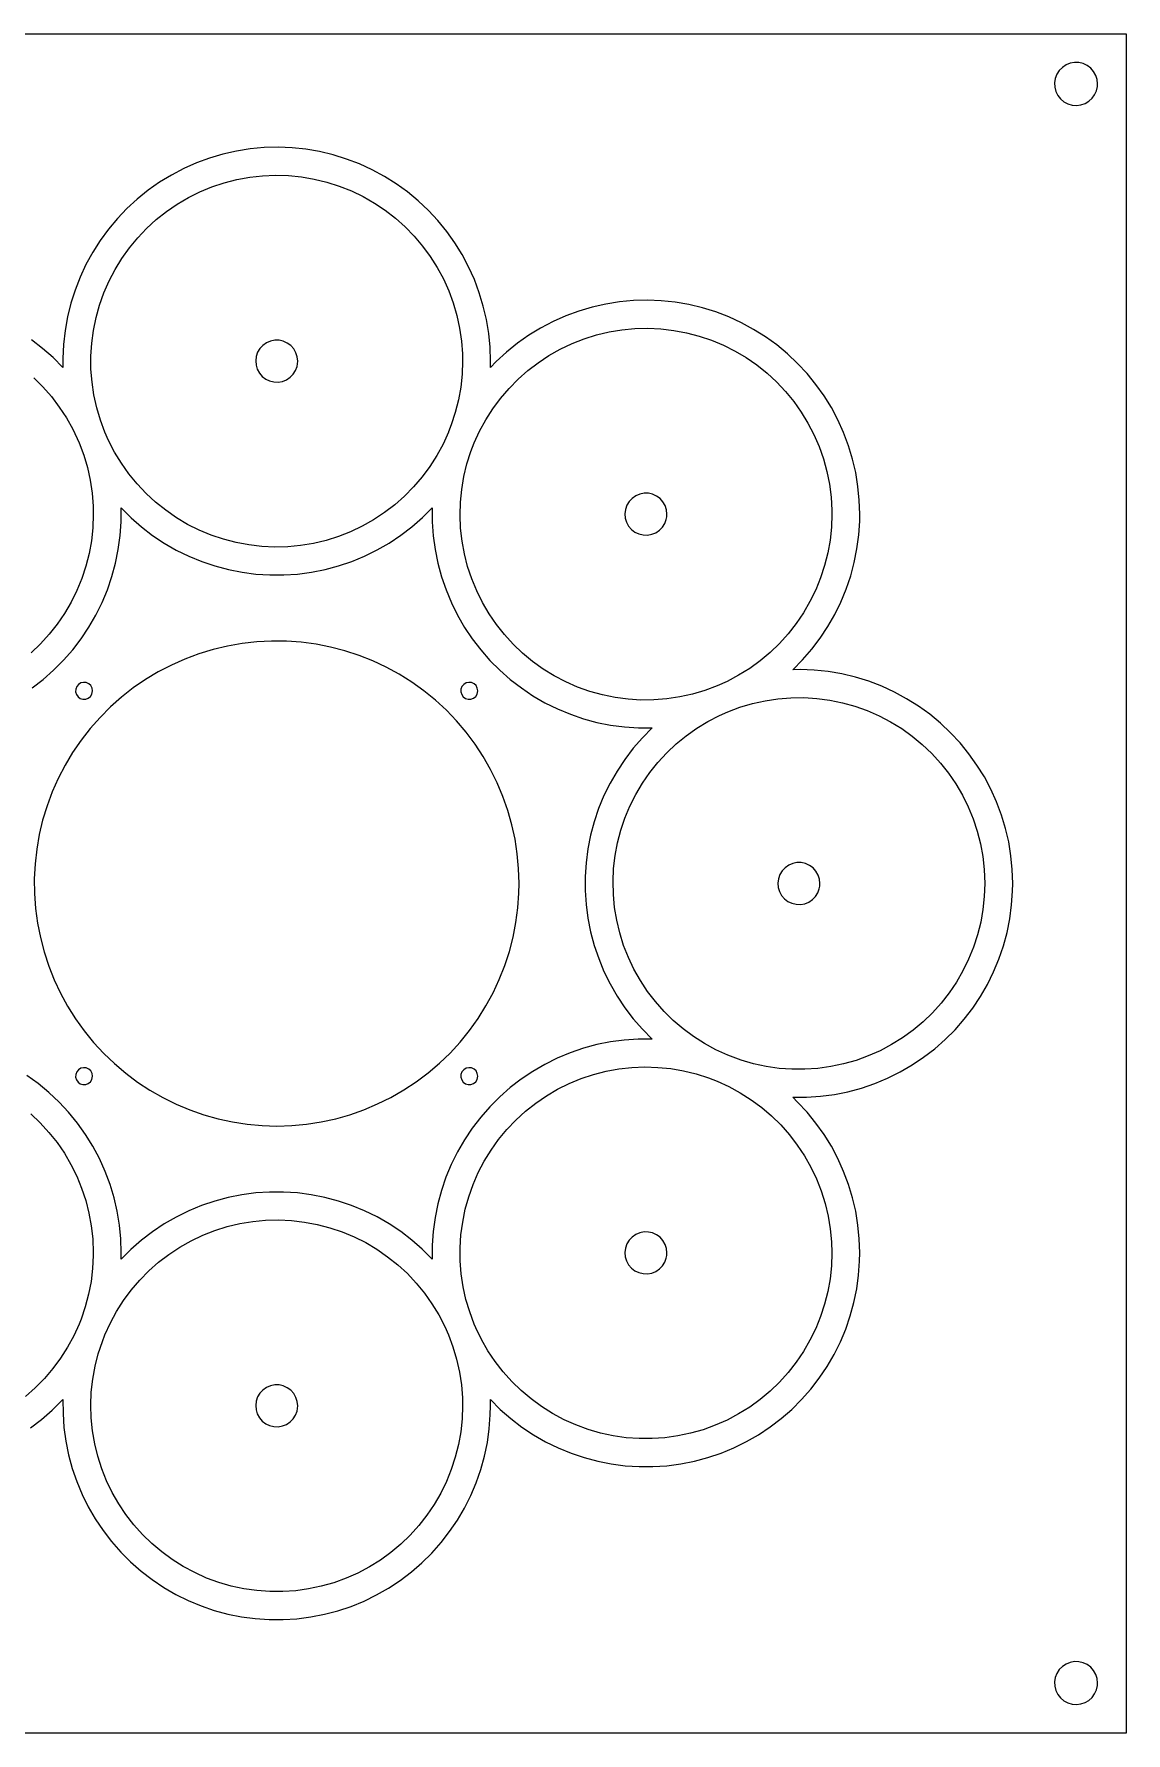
# Model space of a CAD drawing. Header units: millimetres. Extents: x 0 to 340, y 0 to 340.
# Drawn here: x 121.4 to 340, y 0 to 340 of the extents above; entities that cross this region are included whole.
import ezdxf

# ---------------------------------------------------------------- set-up
doc = ezdxf.new("R2010")
doc.units = ezdxf.units.MM

msp = doc.modelspace()

# ---------------------------------------------------------------- linework, layer by layer
at = {"layer": 'EXPERIMENTAL_CUT'}
for p, q in [((0, 340), (340, 340)), ((340, 340), (340, 0)), ((327.26, 333.31), (326.64, 332.68)), ((327.99, 333.8), (327.26, 333.31)), ((328.81, 334.13), (327.99, 333.8)), ((329.68, 334.29), (328.81, 334.13)), ((330.56, 334.26), (329.68, 334.29)), ((331.42, 334.06), (330.56, 334.26)), ((332.22, 333.68), (331.42, 334.06)), ((332.93, 333.15), (332.22, 333.68)), ((325.85, 331.12), (325.71, 330.25)), ((325.71, 330.25), (325.75, 329.36)), ((326.16, 331.94), (325.85, 331.12)), ((326.64, 332.68), (326.16, 331.94)), ((333.51, 332.49), (332.93, 333.15)), ((333.94, 331.72), (333.51, 332.49)), ((334.21, 330.88), (333.94, 331.72)), ((334.3, 330), (334.21, 330.88)), ((334.27, 329.51), (334.3, 330)), ((325.75, 329.36), (325.97, 328.51)), ((325.97, 328.51), (326.36, 327.72)), ((326.36, 327.72), (326.9, 327.02)), ((326.9, 327.02), (327.57, 326.45)), ((327.57, 326.45), (328.35, 326.03)), ((331.79, 326.09), (332.55, 326.54)), ((332.55, 326.54), (333.2, 327.13)), ((333.2, 327.13), (333.72, 327.84)), ((333.72, 327.84), (334.08, 328.65)), ((334.08, 328.65), (334.27, 329.51)), ((328.35, 326.03), (329.19, 325.78)), ((329.19, 325.78), (330.07, 325.7)), ((330.07, 325.7), (330.95, 325.81)), ((330.95, 325.81), (331.79, 326.09)), ((161.96, 316.56), (159.24, 315.95)), ((164.71, 317), (161.96, 316.56)), ((167.49, 317.25), (164.71, 317)), ((170.28, 317.32), (167.49, 317.25)), ((173.07, 317.22), (170.28, 317.32)), ((175.84, 316.92), (173.07, 317.22)), ((178.59, 316.45), (175.84, 316.92)), ((181.3, 315.81), (178.59, 316.45)), ((151.39, 313.07), (148.92, 311.78)), ((153.94, 314.2), (151.39, 313.07)), ((156.56, 315.16), (153.94, 314.2)), ((159.24, 315.95), (156.56, 315.16)), ((183.97, 314.98), (181.3, 315.81)), ((186.57, 313.99), (183.97, 314.98)), ((189.11, 312.82), (186.57, 313.99)), ((191.56, 311.5), (189.11, 312.82)), ((146.54, 310.32), (144.26, 308.72)), ((148.92, 311.78), (146.54, 310.32)), ((157.05, 309.4), (159.52, 310.22)), ((159.52, 310.22), (162.04, 310.86)), ((162.04, 310.86), (164.6, 311.33)), ((164.6, 311.33), (167.18, 311.62)), ((167.18, 311.62), (169.78, 311.72)), ((169.78, 311.72), (172.38, 311.65)), ((172.38, 311.65), (174.96, 311.39)), ((174.96, 311.39), (177.53, 310.96)), ((177.53, 310.96), (180.05, 310.34)), ((180.05, 310.34), (182.53, 309.55)), ((182.53, 309.55), (184.95, 308.59)), ((193.92, 310.01), (191.56, 311.5)), ((196.18, 308.38), (193.92, 310.01)), ((142.09, 306.97), (140.03, 305.08)), ((144.26, 308.72), (142.09, 306.97)), ((150.07, 305.94), (152.32, 307.25)), ((152.32, 307.25), (154.65, 308.41)), ((154.65, 308.41), (157.05, 309.4)), ((184.95, 308.59), (187.29, 307.46)), ((187.29, 307.46), (189.55, 306.17)), ((189.55, 306.17), (191.71, 304.73)), ((198.33, 306.6), (196.18, 308.38)), ((200.36, 304.69), (198.33, 306.6)), ((138.11, 303.07), (136.32, 300.93)), ((140.03, 305.08), (138.11, 303.07)), ((143.97, 301.1), (145.89, 302.85)), ((145.89, 302.85), (147.93, 304.47)), ((147.93, 304.47), (150.07, 305.94)), ((191.71, 304.73), (193.77, 303.14)), ((193.77, 303.14), (195.71, 301.41)), ((202.26, 302.65), (200.36, 304.69)), ((204.03, 300.49), (202.26, 302.65)), ((136.32, 300.93), (134.67, 298.68)), ((140.52, 297.21), (142.18, 299.22)), ((142.18, 299.22), (143.97, 301.1)), ((195.71, 301.41), (197.53, 299.55)), ((197.53, 299.55), (199.21, 297.57)), ((205.65, 298.22), (204.03, 300.49)), ((133.17, 296.33), (131.83, 293.88)), ((134.67, 298.68), (133.17, 296.33)), ((139.01, 295.1), (140.52, 297.21)), ((199.21, 297.57), (200.74, 295.47)), ((207.11, 295.84), (205.65, 298.22)), ((208.42, 293.38), (207.11, 295.84)), ((131.83, 293.88), (130.65, 291.36)), ((136.44, 290.58), (137.65, 292.88)), ((137.65, 292.88), (139.01, 295.1)), ((200.74, 295.47), (202.13, 293.27)), ((202.13, 293.27), (203.36, 290.98)), ((209.57, 290.84), (208.42, 293.38)), ((130.65, 291.36), (129.64, 288.76)), ((135.4, 288.2), (136.44, 290.58)), ((203.36, 290.98), (204.43, 288.61)), ((210.55, 288.23), (209.57, 290.84)), ((128.79, 286.1), (128.13, 283.39)), ((129.64, 288.76), (128.79, 286.1)), ((133.84, 283.24), (134.53, 285.75)), ((134.53, 285.75), (135.4, 288.2)), ((204.43, 288.61), (205.33, 286.17)), ((205.33, 286.17), (206.06, 283.67)), ((211.35, 285.56), (210.55, 288.23)), ((235.87, 285.95), (233.15, 285.34)), ((238.62, 286.38), (235.87, 285.95)), ((241.4, 286.64), (238.62, 286.38)), ((244.19, 286.71), (241.4, 286.64)), ((246.98, 286.6), (244.19, 286.71)), ((249.75, 286.31), (246.98, 286.6)), ((252.5, 285.84), (249.75, 286.31)), ((255.21, 285.19), (252.5, 285.84)), ((128.13, 283.39), (127.64, 280.64)), ((133.32, 280.69), (133.84, 283.24)), ((206.06, 283.67), (206.61, 281.13)), ((211.98, 282.84), (211.35, 285.56)), ((212.44, 280.09), (211.98, 282.84)), ((225.31, 282.46), (222.83, 281.16)), ((227.86, 283.58), (225.31, 282.46)), ((230.47, 284.55), (227.86, 283.58)), ((233.15, 285.34), (230.47, 284.55)), ((257.88, 284.37), (255.21, 285.19)), ((260.48, 283.37), (257.88, 284.37)), ((263.02, 282.21), (260.48, 283.37)), ((265.47, 280.88), (263.02, 282.21)), ((127.64, 280.64), (127.33, 277.87)), ((132.97, 278.12), (133.32, 280.69)), ((206.61, 281.13), (206.98, 278.56)), ((212.71, 277.31), (212.44, 280.09)), ((220.45, 279.71), (218.17, 278.11)), ((222.83, 281.16), (220.45, 279.71)), ((229.11, 278.04), (231.53, 278.99)), ((231.53, 278.99), (234.01, 279.77)), ((234.01, 279.77), (236.54, 280.37)), ((236.54, 280.37), (239.11, 280.8)), ((239.11, 280.8), (241.7, 281.04)), ((241.7, 281.04), (244.3, 281.11)), ((244.3, 281.11), (246.89, 280.99)), ((246.89, 280.99), (249.48, 280.69)), ((249.48, 280.69), (252.03, 280.21)), ((252.03, 280.21), (254.55, 279.56)), ((254.55, 279.56), (257.01, 278.73)), ((267.83, 279.4), (265.47, 280.88)), ((270.09, 277.77), (267.83, 279.4)), ((123.14, 277.08), (120.92, 278.77)), ((125.24, 275.25), (123.14, 277.08)), ((127.33, 277.87), (127.2, 275.08)), ((132.81, 275.52), (132.97, 278.12)), ((132.83, 272.92), (132.81, 275.52)), ((165.91, 275.48), (165.8, 274.61)), ((166.19, 276.3), (165.91, 275.48)), ((166.64, 277.05), (166.19, 276.3)), ((167.24, 277.69), (166.64, 277.05)), ((167.95, 278.19), (167.24, 277.69)), ((168.75, 278.54), (167.95, 278.19)), ((169.61, 278.71), (168.75, 278.54)), ((170.48, 278.7), (169.61, 278.71)), ((171.33, 278.51), (170.48, 278.7)), ((172.12, 278.15), (171.33, 278.51)), ((172.83, 277.63), (172.12, 278.15)), ((173.41, 276.98), (172.83, 277.63)), ((173.84, 276.22), (173.41, 276.98)), ((174.11, 275.39), (173.84, 276.22)), ((206.98, 278.56), (207.17, 275.97)), ((207.17, 275.97), (207.2, 274.59)), ((212.8, 274.53), (212.71, 277.31)), ((216, 276.36), (213.94, 274.47)), ((218.17, 278.11), (216, 276.36)), ((222.33, 274.21), (224.5, 275.65)), ((224.5, 275.65), (226.77, 276.92)), ((226.77, 276.92), (229.11, 278.04)), ((257.01, 278.73), (259.41, 277.73)), ((259.41, 277.73), (261.74, 276.56)), ((261.74, 276.56), (263.97, 275.24)), ((272.24, 275.99), (270.09, 277.77)), ((274.27, 274.08), (272.24, 275.99)), ((127.22, 273.28), (125.24, 275.25)), ((127.2, 275.08), (127.22, 273.28)), ((133.04, 270.33), (132.83, 272.92)), ((165.8, 274.61), (165.87, 273.74)), ((165.87, 273.74), (166.12, 272.91)), ((166.12, 272.91), (166.54, 272.14)), ((166.54, 272.14), (167.11, 271.48)), ((173.3, 271.93), (173.77, 272.67)), ((173.77, 272.67), (174.07, 273.49)), ((174.07, 273.49), (174.17, 274)), ((174.2, 274.53), (174.11, 275.39)), ((174.17, 274), (174.2, 274.53)), ((207.2, 274.53), (207.11, 271.93)), ((207.2, 274.59), (207.2, 274.53)), ((212.78, 273.28), (212.8, 274.53)), ((213.94, 274.47), (212.78, 273.28)), ((218.32, 270.91), (220.27, 272.63)), ((220.27, 272.63), (222.33, 274.21)), ((263.97, 275.24), (266.11, 273.76)), ((266.11, 273.76), (268.14, 272.13)), ((268.14, 272.13), (270.06, 270.37)), ((276.17, 272.03), (274.27, 274.08)), ((277.94, 269.87), (276.17, 272.03)), ((121.36, 271.21), (123.2, 269.38)), ((123.2, 269.38), (124.91, 267.43)), ((133.42, 267.76), (133.04, 270.33)), ((167.11, 271.48), (167.8, 270.95)), ((167.8, 270.95), (168.59, 270.57)), ((168.59, 270.57), (169.43, 270.36)), ((169.43, 270.36), (170.31, 270.34)), ((170.31, 270.34), (171.17, 270.49)), ((171.17, 270.49), (171.97, 270.82)), ((171.97, 270.82), (172.7, 271.31)), ((172.7, 271.31), (173.3, 271.93)), ((206.84, 269.34), (206.38, 266.78)), ((207.11, 271.93), (206.84, 269.34)), ((214.81, 267.08), (216.5, 269.06)), ((216.5, 269.06), (218.32, 270.91)), ((270.06, 270.37), (271.84, 268.48)), ((279.56, 267.6), (277.94, 269.87)), ((124.91, 267.43), (126.49, 265.35)), ((126.49, 265.35), (127.91, 263.18)), ((133.98, 265.22), (133.42, 267.76)), ((134.72, 262.72), (133.98, 265.22)), ((206.38, 266.78), (205.75, 264.26)), ((213.26, 264.99), (214.81, 267.08)), ((271.84, 268.48), (273.49, 266.47)), ((273.49, 266.47), (274.99, 264.35)), ((281.02, 265.23), (279.56, 267.6)), ((282.33, 262.77), (281.02, 265.23)), ((127.91, 263.18), (129.18, 260.91)), ((135.63, 260.29), (134.72, 262.72)), ((205.75, 264.26), (204.95, 261.78)), ((210.62, 260.51), (211.86, 262.8)), ((211.86, 262.8), (213.26, 264.99)), ((274.99, 264.35), (276.34, 262.13)), ((276.34, 262.13), (277.54, 259.82)), ((283.48, 260.22), (282.33, 262.77)), ((129.18, 260.91), (130.46, 258.15)), ((136.37, 258.62), (135.63, 260.29)), ((137.57, 256.31), (136.37, 258.62)), ((204.37, 260.29), (203.29, 257.92)), ((204.4, 260.36), (204.37, 260.29)), ((204.95, 261.78), (204.4, 260.36)), ((209.54, 258.15), (210.62, 260.51)), ((277.54, 259.82), (278.57, 257.43)), ((284.46, 257.61), (283.48, 260.22)), ((130.46, 258.15), (131.37, 255.71)), ((131.37, 255.71), (132.11, 253.22)), ((138.92, 254.09), (137.57, 256.31)), ((202.05, 255.64), (200.65, 253.45)), ((203.29, 257.92), (202.05, 255.64)), ((208.09, 253.96), (208.88, 256.44)), ((208.88, 256.44), (209.54, 258.15)), ((278.57, 257.43), (279.43, 254.97)), ((285.26, 254.94), (284.46, 257.61)), ((132.11, 253.22), (132.67, 250.68)), ((140.42, 251.97), (138.92, 254.09)), ((142.07, 249.95), (140.42, 251.97)), ((200.65, 253.45), (199.1, 251.36)), ((207.48, 251.44), (208.09, 253.96)), ((279.43, 254.97), (280.11, 252.47)), ((280.11, 252.47), (280.62, 249.92)), ((285.89, 252.23), (285.26, 254.94)), ((286.35, 249.47), (285.89, 252.23)), ((132.67, 250.68), (133.05, 248.11)), ((143.85, 248.06), (142.07, 249.95)), ((197.41, 249.38), (195.59, 247.53)), ((199.1, 251.36), (197.41, 249.38)), ((206.79, 246.29), (207.04, 248.87)), ((207.04, 248.87), (207.48, 251.44)), ((280.62, 249.92), (280.95, 247.34)), ((286.62, 246.7), (286.35, 249.47)), ((133.05, 248.11), (133.26, 245.51)), ((133.26, 245.51), (133.29, 243.99)), ((138.89, 243.91), (138.87, 245.15)), ((138.87, 245.15), (140.85, 243.19)), ((145.77, 246.3), (143.85, 248.06)), ((147.8, 244.68), (145.77, 246.3)), ((193.64, 245.8), (191.58, 244.22)), ((195.59, 247.53), (193.64, 245.8)), ((199.17, 243.21), (201.13, 245.15)), ((201.13, 245.15), (201.14, 242.36)), ((206.71, 243.69), (206.79, 246.29)), ((239.82, 244.86), (239.71, 244)), ((240.1, 245.69), (239.82, 244.86)), ((240.55, 246.43), (240.1, 245.69)), ((241.15, 247.07), (240.55, 246.43)), ((241.86, 247.58), (241.15, 247.07)), ((242.66, 247.92), (241.86, 247.58)), ((243.52, 248.09), (242.66, 247.92)), ((244.39, 248.08), (243.52, 248.09)), ((245.24, 247.89), (244.39, 248.08)), ((246.04, 247.53), (245.24, 247.89)), ((246.74, 247.02), (246.04, 247.53)), ((247.32, 246.37), (246.74, 247.02)), ((247.75, 245.61), (247.32, 246.37)), ((248.02, 244.78), (247.75, 245.61)), ((280.95, 247.34), (281.1, 244.74)), ((286.71, 243.91), (286.62, 246.7)), ((133.29, 243.91), (133.19, 241.18)), ((133.29, 243.99), (133.29, 243.91)), ((138.67, 239.61), (138.86, 242.39)), ((138.86, 242.39), (138.89, 243.91)), ((140.85, 243.19), (142.95, 241.35)), ((149.94, 243.2), (147.8, 244.68)), ((152.17, 241.87), (149.94, 243.2)), ((154.5, 240.71), (152.17, 241.87)), ((187.14, 241.51), (184.8, 240.39)), ((189.41, 242.79), (187.14, 241.51)), ((191.58, 244.22), (189.41, 242.79)), ((197.07, 241.37), (199.17, 243.21)), ((201.14, 242.36), (201.33, 239.58)), ((206.82, 241.09), (206.71, 243.69)), ((239.71, 244), (239.78, 243.13)), ((239.78, 243.13), (240.03, 242.29)), ((240.03, 242.29), (240.45, 241.53)), ((240.45, 241.53), (241.02, 240.86)), ((247.21, 241.32), (247.68, 242.06)), ((247.68, 242.06), (247.98, 242.87)), ((247.98, 242.87), (248.08, 243.39)), ((248.11, 243.91), (248.02, 244.78)), ((248.08, 243.39), (248.11, 243.91)), ((281.11, 243.91), (281.02, 241.31)), ((281.1, 244.74), (281.11, 243.91)), ((286.51, 239.75), (286.69, 242.53)), ((286.69, 242.53), (286.71, 243.91)), ((132.91, 238.6), (132.45, 236.04)), ((133.19, 241.18), (132.91, 238.6)), ((138.3, 236.84), (138.67, 239.61)), ((142.95, 241.35), (145.17, 239.66)), ((145.17, 239.66), (147.5, 238.12)), ((147.5, 238.12), (149.91, 236.73)), ((156.9, 239.71), (154.5, 240.71)), ((159.36, 238.88), (156.9, 239.71)), ((161.88, 238.22), (159.36, 238.88)), ((164.43, 237.74), (161.88, 238.22)), ((177.37, 238.06), (174.8, 237.64)), ((179.9, 238.67), (177.37, 238.06)), ((182.38, 239.44), (179.9, 238.67)), ((184.8, 240.39), (182.38, 239.44)), ((190.11, 236.74), (192.53, 238.13)), ((192.53, 238.13), (194.85, 239.68)), ((194.85, 239.68), (197.07, 241.37)), ((201.33, 239.58), (201.7, 236.81)), ((207.11, 238.51), (206.82, 241.09)), ((207.57, 235.95), (207.11, 238.51)), ((241.02, 240.86), (241.71, 240.33)), ((241.71, 240.33), (242.5, 239.96)), ((242.5, 239.96), (243.35, 239.75)), ((243.35, 239.75), (244.22, 239.72)), ((244.22, 239.72), (245.08, 239.88)), ((245.08, 239.88), (245.88, 240.2)), ((245.88, 240.2), (246.61, 240.69)), ((246.61, 240.69), (247.21, 241.32)), ((280.75, 238.73), (280.3, 236.17)), ((281.02, 241.31), (280.75, 238.73)), ((286.15, 236.98), (286.51, 239.75)), ((132.45, 236.04), (131.81, 233.52)), ((137.75, 234.11), (138.3, 236.84)), ((149.91, 236.73), (152.42, 235.5)), ((152.42, 235.5), (155, 234.44)), ((167.02, 237.44), (164.43, 237.74)), ((169.61, 237.33), (167.02, 237.44)), ((172.21, 237.39), (169.61, 237.33)), ((174.8, 237.64), (172.21, 237.39)), ((185.03, 234.45), (187.61, 235.51)), ((187.61, 235.51), (190.11, 236.74)), ((201.7, 236.81), (202.25, 234.08)), ((208.22, 233.43), (207.57, 235.95)), ((280.3, 236.17), (279.67, 233.64)), ((285.6, 234.25), (286.15, 236.98)), ((131.81, 233.52), (130.99, 231.05)), ((136.12, 228.78), (137.03, 231.42)), ((137.03, 231.42), (137.75, 234.11)), ((155, 234.44), (157.64, 233.55)), ((157.64, 233.55), (160.34, 232.83)), ((160.34, 232.83), (163.07, 232.29)), ((163.07, 232.29), (165.84, 231.93)), ((165.84, 231.93), (168.62, 231.75)), ((168.62, 231.75), (171.41, 231.75)), ((171.41, 231.75), (174.19, 231.93)), ((174.19, 231.93), (176.96, 232.29)), ((176.96, 232.29), (179.69, 232.84)), ((179.69, 232.84), (182.39, 233.56)), ((182.39, 233.56), (185.03, 234.45)), ((202.25, 234.08), (202.98, 231.39)), ((202.98, 231.39), (203.89, 228.75)), ((209.04, 230.96), (208.22, 233.43)), ((279.67, 233.64), (278.86, 231.17)), ((283.99, 228.91), (284.89, 231.55)), ((284.89, 231.55), (285.6, 234.25)), ((130.01, 228.64), (128.86, 226.31)), ((130.99, 231.05), (130.01, 228.64)), ((135.05, 226.2), (136.12, 228.78)), ((203.89, 228.75), (204.96, 226.17)), ((210.03, 228.56), (209.04, 230.96)), ((211.18, 226.23), (210.03, 228.56)), ((277.89, 228.76), (276.74, 226.42)), ((278.86, 231.17), (277.89, 228.76)), ((282.93, 226.33), (283.99, 228.91)), ((128.86, 226.31), (127.55, 224.06)), ((133.82, 223.7), (135.05, 226.2)), ((204.96, 226.17), (206.2, 223.68)), ((212.5, 223.98), (211.18, 226.23)), ((276.74, 226.42), (275.44, 224.17)), ((281.7, 223.82), (282.93, 226.33)), ((126.09, 221.91), (124.48, 219.87)), ((127.55, 224.06), (126.09, 221.91)), ((130.87, 218.97), (132.42, 221.29)), ((132.42, 221.29), (133.82, 223.7)), ((206.2, 223.68), (207.59, 221.26)), ((207.59, 221.26), (209.15, 218.94)), ((213.97, 221.84), (212.5, 223.98)), ((215.58, 219.8), (213.97, 221.84)), ((273.99, 222.02), (272.38, 219.97)), ((275.44, 224.17), (273.99, 222.02)), ((278.77, 219.08), (280.32, 221.41)), ((280.32, 221.41), (281.7, 223.82)), ((122.73, 217.95), (120.85, 216.15)), ((124.48, 219.87), (122.73, 217.95)), ((129.17, 216.76), (130.87, 218.97)), ((163.08, 218.03), (160.15, 217.52)), ((166.03, 218.36), (163.08, 218.03)), ((168.99, 218.51), (166.03, 218.36)), ((171.96, 218.49), (168.99, 218.51)), ((174.93, 218.27), (171.96, 218.49)), ((177.87, 217.88), (174.93, 218.27)), ((180.79, 217.31), (177.87, 217.88)), ((209.15, 218.94), (210.85, 216.73)), ((217.33, 217.88), (215.58, 219.8)), ((219.22, 216.09), (217.33, 217.88)), ((270.64, 218.04), (268.77, 216.24)), ((272.38, 219.97), (270.64, 218.04)), ((277.08, 216.86), (278.77, 219.08)), ((125.36, 212.69), (127.33, 214.66)), ((127.33, 214.66), (129.17, 216.76)), ((151.64, 214.92), (148.93, 213.71)), ((154.42, 215.96), (151.64, 214.92)), ((157.26, 216.82), (154.42, 215.96)), ((160.15, 217.52), (157.26, 216.82)), ((183.66, 216.56), (180.79, 217.31)), ((186.48, 215.64), (183.66, 216.56)), ((189.24, 214.55), (186.48, 215.64)), ((191.93, 213.29), (189.24, 214.55)), ((210.85, 216.73), (212.69, 214.64)), ((212.69, 214.64), (214.66, 212.67)), ((221.22, 214.43), (219.22, 216.09)), ((223.34, 212.92), (221.22, 214.43)), ((266.78, 214.57), (264.67, 213.04)), ((268.77, 216.24), (266.78, 214.57)), ((273.28, 212.78), (275.25, 214.76)), ((275.25, 214.76), (277.08, 216.86)), ((121.06, 209.15), (123.27, 210.85)), ((123.27, 210.85), (125.36, 212.69)), ((143.75, 210.81), (141.3, 209.13)), ((146.29, 212.34), (143.75, 210.81)), ((148.93, 213.71), (146.29, 212.34)), ((194.54, 211.86), (191.93, 213.29)), ((197.05, 210.28), (194.54, 211.86)), ((214.66, 212.67), (216.76, 210.83)), ((216.76, 210.83), (218.97, 209.13)), ((225.55, 211.56), (223.34, 212.92)), ((227.86, 210.35), (225.55, 211.56)), ((262.46, 211.67), (260.17, 210.45)), ((264.67, 213.04), (262.46, 211.67)), ((274.8, 212.8), (273.28, 212.78)), ((277.59, 212.69), (274.8, 212.8)), ((280.37, 212.4), (277.59, 212.69)), ((283.11, 211.93), (280.37, 212.4)), ((285.83, 211.28), (283.11, 211.93)), ((288.49, 210.46), (285.83, 211.28)), ((129.78, 208.89), (129.76, 208.34)), ((129.76, 208.34), (129.92, 207.81)), ((129.97, 209.41), (129.78, 208.89)), ((129.92, 207.81), (130.24, 207.36)), ((130.33, 209.83), (129.97, 209.41)), ((130.8, 210.13), (130.33, 209.83)), ((131.34, 210.25), (130.8, 210.13)), ((131.89, 210.2), (131.34, 210.25)), ((132.39, 209.97), (131.89, 210.2)), ((132.29, 207.08), (132.72, 207.43)), ((132.79, 209.59), (132.39, 209.97)), ((132.72, 207.43), (133.01, 207.9)), ((133.05, 209.1), (132.79, 209.59)), ((133.01, 207.9), (133.14, 208.56)), ((133.14, 208.56), (133.05, 209.1)), ((141.3, 209.13), (138.96, 207.3)), ((199.47, 208.55), (197.05, 210.28)), ((201.77, 206.68), (199.47, 208.55)), ((206.89, 208.89), (206.87, 208.34)), ((206.87, 208.34), (207.03, 207.81)), ((207.08, 209.41), (206.89, 208.89)), ((207.03, 207.81), (207.35, 207.36)), ((207.44, 209.83), (207.08, 209.41)), ((207.91, 210.13), (207.44, 209.83)), ((208.45, 210.25), (207.91, 210.13)), ((209, 210.2), (208.45, 210.25)), ((209.5, 209.97), (209, 210.2)), ((209.4, 207.08), (209.83, 207.43)), ((209.9, 209.59), (209.5, 209.97)), ((209.83, 207.43), (210.12, 207.9)), ((210.16, 209.1), (209.9, 209.59)), ((210.12, 207.9), (210.26, 208.56)), ((210.26, 208.56), (210.16, 209.1)), ((218.97, 209.13), (221.29, 207.58)), ((221.29, 207.58), (223.7, 206.18)), ((230.24, 209.31), (227.86, 210.35)), ((232.69, 208.44), (230.24, 209.31)), ((235.19, 207.75), (232.69, 208.44)), ((237.74, 207.23), (235.19, 207.75)), ((253.22, 207.89), (250.68, 207.33)), ((255.71, 208.63), (253.22, 207.89)), ((258.15, 209.54), (255.71, 208.63)), ((260.17, 210.45), (258.15, 209.54)), ((291.1, 209.46), (288.49, 210.46)), ((293.63, 208.3), (291.1, 209.46)), ((296.09, 206.97), (293.63, 208.3)), ((130.24, 207.36), (130.69, 207.03)), ((130.69, 207.03), (131.22, 206.87)), ((131.22, 206.87), (131.77, 206.89)), ((131.77, 206.89), (132.29, 207.08)), ((136.74, 205.33), (134.64, 203.23)), ((138.96, 207.3), (136.74, 205.33)), ((203.96, 204.67), (201.77, 206.68)), ((206.01, 202.52), (203.96, 204.67)), ((207.35, 207.36), (207.8, 207.03)), ((207.8, 207.03), (208.33, 206.87)), ((208.33, 206.87), (208.88, 206.89)), ((208.88, 206.89), (209.4, 207.08)), ((223.7, 206.18), (226.2, 204.95)), ((226.2, 204.95), (228.78, 203.88)), ((240.32, 206.88), (237.74, 207.23)), ((242.91, 206.72), (240.32, 206.88)), ((245.51, 206.74), (242.91, 206.72)), ((248.11, 206.95), (245.51, 206.74)), ((250.68, 207.33), (248.11, 206.95)), ((258.62, 203.63), (260.29, 204.37)), ((260.29, 204.37), (262.72, 205.28)), ((262.72, 205.28), (265.22, 206.02)), ((265.22, 206.02), (267.76, 206.58)), ((267.76, 206.58), (270.33, 206.96)), ((270.33, 206.96), (272.92, 207.17)), ((272.92, 207.17), (275.52, 207.19)), ((275.52, 207.19), (278.12, 207.03)), ((278.12, 207.03), (280.69, 206.68)), ((280.69, 206.68), (283.24, 206.16)), ((283.24, 206.16), (285.75, 205.47)), ((285.75, 205.47), (288.2, 204.6)), ((288.2, 204.6), (290.58, 203.56)), ((298.45, 205.49), (296.09, 206.97)), ((300.71, 203.86), (298.45, 205.49)), ((132.67, 201), (130.84, 198.66)), ((134.64, 203.23), (132.67, 201)), ((207.93, 200.26), (206.01, 202.52)), ((228.78, 203.88), (231.42, 202.97)), ((231.42, 202.97), (234.11, 202.25)), ((234.11, 202.25), (236.84, 201.7)), ((236.84, 201.7), (239.61, 201.33)), ((239.61, 201.33), (242.39, 201.14)), ((242.39, 201.14), (245.15, 201.13)), ((245.15, 201.13), (243.19, 199.15)), ((251.97, 199.58), (254.09, 201.08)), ((254.09, 201.08), (256.31, 202.43)), ((256.31, 202.43), (258.62, 203.63)), ((290.58, 203.56), (292.88, 202.35)), ((292.88, 202.35), (295.1, 200.99)), ((295.1, 200.99), (297.21, 199.48)), ((302.86, 202.08), (300.71, 203.86)), ((304.89, 200.17), (302.86, 202.08)), ((130.84, 198.66), (129.16, 196.21)), ((209.71, 197.88), (207.93, 200.26)), ((211.35, 195.4), (209.71, 197.88)), ((243.19, 199.15), (241.35, 197.05)), ((248.06, 196.15), (249.95, 197.93)), ((249.95, 197.93), (251.97, 199.58)), ((297.21, 199.48), (299.22, 197.82)), ((299.22, 197.82), (301.1, 196.03)), ((306.79, 198.12), (304.89, 200.17)), ((308.55, 195.96), (306.79, 198.12)), ((129.16, 196.21), (127.64, 193.67)), ((212.82, 192.82), (211.35, 195.4)), ((239.66, 194.83), (238.12, 192.5)), ((241.35, 197.05), (239.66, 194.83)), ((244.68, 192.2), (246.3, 194.23)), ((246.3, 194.23), (248.06, 196.15)), ((301.1, 196.03), (302.85, 194.11)), ((302.85, 194.11), (304.47, 192.07)), ((310.17, 193.69), (308.55, 195.96)), ((126.27, 191.03), (125.06, 188.32)), ((127.64, 193.67), (126.27, 191.03)), ((214.14, 190.16), (212.82, 192.82)), ((238.12, 192.5), (236.73, 190.09)), ((243.2, 190.06), (244.68, 192.2)), ((304.47, 192.07), (305.94, 189.93)), ((311.64, 191.32), (310.17, 193.69)), ((312.95, 188.86), (311.64, 191.32)), ((125.06, 188.32), (124.03, 185.53)), ((215.29, 187.42), (214.14, 190.16)), ((216.27, 184.62), (215.29, 187.42)), ((235.5, 187.58), (234.44, 185)), ((236.73, 190.09), (235.5, 187.58)), ((240.71, 185.5), (241.87, 187.83)), ((241.87, 187.83), (243.2, 190.06)), ((305.94, 189.93), (307.25, 187.68)), ((307.25, 187.68), (308.41, 185.35)), ((314.09, 186.31), (312.95, 188.86)), ((124.03, 185.53), (123.16, 182.69)), ((217.08, 181.76), (216.27, 184.62)), ((234.44, 185), (233.55, 182.36)), ((239.71, 183.1), (240.71, 185.5)), ((308.41, 185.35), (309.4, 182.95)), ((315.07, 183.7), (314.09, 186.31)), ((315.88, 181.03), (315.07, 183.7)), ((123.16, 182.69), (122.48, 179.8)), ((217.71, 178.86), (217.08, 181.76)), ((233.55, 182.36), (232.83, 179.66)), ((238.22, 178.12), (238.88, 180.64)), ((238.88, 180.64), (239.71, 183.1)), ((309.4, 182.95), (310.22, 180.48)), ((310.22, 180.48), (310.86, 177.96)), ((316.51, 178.32), (315.88, 181.03)), ((121.96, 176.88), (121.63, 173.93)), ((122.48, 179.8), (121.96, 176.88)), ((218.16, 175.93), (217.71, 178.86)), ((232.29, 176.93), (231.93, 174.16)), ((232.83, 179.66), (232.29, 176.93)), ((237.74, 175.57), (238.22, 178.12)), ((310.86, 177.96), (311.33, 175.4)), ((316.96, 175.56), (316.51, 178.32)), ((121.63, 173.93), (121.48, 170.96)), ((218.43, 172.97), (218.16, 175.93)), ((231.93, 174.16), (231.75, 171.38)), ((237.44, 172.98), (237.74, 175.57)), ((272.48, 173.67), (271.76, 173.16)), ((273.28, 174.01), (272.48, 173.67)), ((274.13, 174.18), (273.28, 174.01)), ((275, 174.17), (274.13, 174.18)), ((275.86, 173.98), (275, 174.17)), ((276.65, 173.62), (275.86, 173.98)), ((277.35, 173.11), (276.65, 173.62)), ((311.33, 175.4), (311.62, 172.82)), ((317.23, 172.79), (316.96, 175.56)), ((121.48, 170.96), (121.52, 167.99)), ((218.53, 170), (218.43, 172.97)), ((218.49, 168.08), (218.53, 170)), ((231.75, 171.38), (231.75, 168.59)), ((237.33, 170.39), (237.44, 172.98)), ((237.39, 167.79), (237.33, 170.39)), ((270.43, 170.95), (270.33, 170.09)), ((270.33, 170.09), (270.4, 169.22)), ((270.72, 171.78), (270.43, 170.95)), ((271.17, 172.52), (270.72, 171.78)), ((271.76, 173.16), (271.17, 172.52)), ((277.93, 172.45), (277.35, 173.11)), ((278.37, 171.7), (277.93, 172.45)), ((278.63, 170.87), (278.37, 171.7)), ((278.73, 170), (278.63, 170.87)), ((278.69, 169.48), (278.73, 170)), ((311.62, 172.82), (311.73, 170)), ((311.73, 170), (311.63, 167.4)), ((317.33, 170), (317.23, 172.79)), ((317.3, 168.48), (317.33, 170)), ((121.52, 167.99), (121.73, 165.03)), ((218.28, 165.12), (218.49, 168.08)), ((231.75, 168.59), (231.93, 165.81)), ((237.64, 165.2), (237.39, 167.79)), ((270.4, 169.22), (270.65, 168.38)), ((270.65, 168.38), (271.07, 167.62)), ((271.07, 167.62), (271.63, 166.95)), ((271.63, 166.95), (272.33, 166.42)), ((276.5, 166.29), (277.22, 166.78)), ((277.22, 166.78), (277.83, 167.41)), ((277.83, 167.41), (278.29, 168.15)), ((278.29, 168.15), (278.6, 168.96)), ((278.6, 168.96), (278.69, 169.48)), ((311.63, 167.4), (311.36, 164.82)), ((317.11, 165.7), (317.3, 168.48)), ((121.73, 165.03), (122.12, 162.08)), ((217.89, 162.17), (218.28, 165.12)), ((231.93, 165.81), (232.29, 163.04)), ((238.06, 162.63), (237.64, 165.2)), ((272.33, 166.42), (273.11, 166.04)), ((273.11, 166.04), (273.96, 165.84)), ((273.96, 165.84), (274.83, 165.81)), ((274.83, 165.81), (275.69, 165.96)), ((275.69, 165.96), (276.5, 166.29)), ((311.36, 164.82), (310.91, 162.25)), ((316.74, 162.93), (317.11, 165.7)), ((122.12, 162.08), (122.7, 159.17)), ((217.32, 159.26), (217.89, 162.17)), ((232.29, 163.04), (232.84, 160.31)), ((232.84, 160.31), (233.56, 157.61)), ((238.67, 160.1), (238.06, 162.63)), ((239.44, 157.62), (238.67, 160.1)), ((310.91, 162.25), (310.28, 159.73)), ((315.46, 157.51), (316.19, 160.2)), ((316.19, 160.2), (316.74, 162.93)), ((122.7, 159.17), (123.45, 156.3)), ((216.58, 156.38), (217.32, 159.26)), ((233.56, 157.61), (234.45, 154.97)), ((240.39, 155.2), (239.44, 157.62)), ((309.48, 157.26), (308.5, 154.85)), ((310.28, 159.73), (309.48, 157.26)), ((314.56, 154.87), (315.46, 157.51)), ((123.45, 156.3), (124.38, 153.48)), ((124.38, 153.48), (125.47, 150.72)), ((214.56, 150.8), (215.66, 153.56)), ((215.66, 153.56), (216.58, 156.38)), ((234.45, 154.97), (235.51, 152.39)), ((241.51, 152.86), (240.39, 155.2)), ((308.5, 154.85), (307.36, 152.51)), ((313.49, 152.29), (314.56, 154.87)), ((125.47, 150.72), (126.73, 148.03)), ((213.31, 148.11), (214.56, 150.8)), ((235.51, 152.39), (236.74, 149.89)), ((236.74, 149.89), (238.13, 147.47)), ((242.79, 150.59), (241.51, 152.86)), ((244.22, 148.42), (242.79, 150.59)), ((306.06, 150.26), (304.6, 148.11)), ((307.36, 152.51), (306.06, 150.26)), ((310.86, 147.38), (312.25, 149.79)), ((312.25, 149.79), (313.49, 152.29)), ((126.73, 148.03), (128.16, 145.42)), ((211.89, 145.5), (213.31, 148.11)), ((238.13, 147.47), (239.68, 145.15)), ((245.8, 146.36), (244.22, 148.42)), ((247.53, 144.41), (245.8, 146.36)), ((304.6, 148.11), (303, 146.06)), ((309.31, 145.06), (310.86, 147.38)), ((128.16, 145.42), (129.74, 142.91)), ((129.74, 142.91), (131.47, 140.5)), ((208.58, 140.57), (210.31, 142.98)), ((210.31, 142.98), (211.89, 145.5)), ((239.68, 145.15), (241.37, 142.93)), ((241.37, 142.93), (243.21, 140.83)), ((249.38, 142.59), (247.53, 144.41)), ((301.26, 144.13), (299.38, 142.33)), ((303, 146.06), (301.26, 144.13)), ((305.77, 140.75), (307.61, 142.85)), ((307.61, 142.85), (309.31, 145.06)), ((131.47, 140.5), (133.35, 138.2)), ((206.71, 138.26), (208.58, 140.57)), ((243.21, 140.83), (245.15, 138.87)), ((251.36, 140.9), (249.38, 142.59)), ((253.45, 139.35), (251.36, 140.9)), ((297.39, 140.66), (295.28, 139.13)), ((299.38, 142.33), (297.39, 140.66)), ((303.8, 138.78), (305.77, 140.75)), ((133.35, 138.2), (135.37, 136.01)), ((135.37, 136.01), (137.51, 133.96)), ((202.56, 134.02), (204.7, 136.08)), ((204.7, 136.08), (206.71, 138.26)), ((228.75, 136.11), (226.17, 135.04)), ((231.39, 137.02), (228.75, 136.11)), ((234.08, 137.75), (231.39, 137.02)), ((236.81, 138.3), (234.08, 137.75)), ((239.58, 138.67), (236.81, 138.3)), ((242.36, 138.86), (239.58, 138.67)), ((245.15, 138.87), (242.36, 138.86)), ((255.64, 137.95), (253.45, 139.35)), ((257.92, 136.71), (255.64, 137.95)), ((260.29, 135.63), (257.92, 136.71)), ((290.78, 136.54), (288.4, 135.49)), ((293.08, 137.76), (290.78, 136.54)), ((295.28, 139.13), (293.08, 137.76)), ((299.49, 135.24), (301.7, 136.94)), ((301.7, 136.94), (303.8, 138.78)), ((130.33, 132.72), (129.97, 132.3)), ((130.8, 133.02), (130.33, 132.72)), ((131.34, 133.14), (130.8, 133.02)), ((131.89, 133.09), (131.34, 133.14)), ((132.39, 132.86), (131.89, 133.09)), ((132.79, 132.48), (132.39, 132.86)), ((137.51, 133.96), (139.78, 132.04)), ((200.29, 132.09), (202.56, 134.02)), ((207.44, 132.72), (207.08, 132.3)), ((207.91, 133.02), (207.44, 132.72)), ((208.45, 133.14), (207.91, 133.02)), ((209, 133.09), (208.45, 133.14)), ((209.5, 132.86), (209, 133.09)), ((209.9, 132.48), (209.5, 132.86)), ((223.68, 133.8), (221.26, 132.41)), ((226.17, 135.04), (223.68, 133.8)), ((235.95, 132.43), (238.51, 132.89)), ((238.51, 132.89), (241.09, 133.18)), ((241.09, 133.18), (243.69, 133.29)), ((243.69, 133.29), (246.29, 133.21)), ((246.29, 133.21), (248.87, 132.96)), ((248.87, 132.96), (251.44, 132.52)), ((262.94, 134.65), (260.29, 135.63)), ((265.43, 133.93), (262.94, 134.65)), ((267.98, 133.38), (265.43, 133.93)), ((270.55, 133.01), (267.98, 133.38)), ((273.14, 132.83), (270.55, 133.01)), ((275.74, 132.82), (273.14, 132.83)), ((278.34, 133), (275.74, 132.82)), ((280.91, 133.35), (278.34, 133)), ((283.46, 133.89), (280.91, 133.35)), ((285.96, 134.6), (283.46, 133.89)), ((288.4, 135.49), (285.96, 134.6)), ((294.76, 132.29), (297.17, 133.68)), ((297.17, 133.68), (299.49, 135.24)), ((122.27, 129.95), (120.01, 131.58)), ((124.42, 128.17), (122.27, 129.95)), ((129.78, 131.78), (129.76, 131.23)), ((129.76, 131.23), (129.92, 130.7)), ((129.97, 132.3), (129.78, 131.78)), ((129.92, 130.7), (130.24, 130.25)), ((130.24, 130.25), (130.69, 129.92)), ((130.69, 129.92), (131.22, 129.76)), ((131.22, 129.76), (131.77, 129.78)), ((131.77, 129.78), (132.29, 129.97)), ((132.29, 129.97), (132.72, 130.32)), ((132.72, 130.32), (133.01, 130.79)), ((133.05, 131.99), (132.79, 132.48)), ((133.01, 130.79), (133.14, 131.44)), ((133.14, 131.44), (133.05, 131.99)), ((139.78, 132.04), (142.15, 130.26)), ((142.15, 130.26), (144.64, 128.63)), ((195.44, 128.68), (197.92, 130.31)), ((197.92, 130.31), (200.29, 132.09)), ((206.89, 131.78), (206.87, 131.23)), ((206.87, 131.23), (207.03, 130.7)), ((207.08, 132.3), (206.89, 131.78)), ((207.03, 130.7), (207.35, 130.25)), ((207.35, 130.25), (207.8, 129.92)), ((207.8, 129.92), (208.33, 129.76)), ((208.33, 129.76), (208.88, 129.78)), ((208.88, 129.78), (209.4, 129.97)), ((209.4, 129.97), (209.83, 130.32)), ((209.83, 130.32), (210.12, 130.79)), ((210.16, 131.99), (209.9, 132.48)), ((210.12, 130.79), (210.26, 131.44)), ((210.26, 131.44), (210.16, 131.99)), ((218.94, 130.85), (216.73, 129.15)), ((221.26, 132.41), (218.94, 130.85)), ((226.23, 128.82), (228.56, 129.97)), ((228.56, 129.97), (230.96, 130.96)), ((230.96, 130.96), (233.43, 131.78)), ((233.43, 131.78), (235.95, 132.43)), ((251.44, 132.52), (253.96, 131.91)), ((253.96, 131.91), (256.44, 131.12)), ((256.44, 131.12), (258.15, 130.46)), ((258.15, 130.46), (260.51, 129.38)), ((260.51, 129.38), (262.8, 128.14)), ((287.05, 129.07), (289.69, 129.98)), ((289.69, 129.98), (292.26, 131.05)), ((292.26, 131.05), (294.76, 132.29)), ((126.45, 126.25), (124.42, 128.17)), ((128.35, 124.21), (126.45, 126.25)), ((144.64, 128.63), (147.22, 127.16)), ((147.22, 127.16), (149.88, 125.84)), ((149.88, 125.84), (152.62, 124.69)), ((187.47, 124.73), (190.2, 125.88)), ((190.2, 125.88), (192.86, 127.2)), ((192.86, 127.2), (195.44, 128.68)), ((214.64, 127.31), (212.67, 125.34)), ((216.73, 129.15), (214.64, 127.31)), ((219.8, 124.42), (221.84, 126.03)), ((221.84, 126.03), (223.98, 127.5)), ((223.98, 127.5), (226.23, 128.82)), ((262.8, 128.14), (264.99, 126.74)), ((264.99, 126.74), (267.08, 125.19)), ((273.28, 127.22), (276.07, 127.23)), ((274.27, 126.25), (273.28, 127.22)), ((276.17, 124.21), (274.27, 126.25)), ((276.07, 127.23), (278.86, 127.42)), ((278.86, 127.42), (281.62, 127.79)), ((281.62, 127.79), (284.35, 128.34)), ((284.35, 128.34), (287.05, 129.07)), ((120.78, 123.91), (122.67, 122.12)), ((130.12, 122.05), (128.35, 124.21)), ((152.62, 124.69), (155.42, 123.72)), ((155.42, 123.72), (158.28, 122.91)), ((158.28, 122.91), (161.18, 122.28)), ((178.91, 122.3), (181.81, 122.93)), ((181.81, 122.93), (184.66, 123.74)), ((184.66, 123.74), (187.47, 124.73)), ((210.83, 123.24), (209.13, 121.03)), ((212.67, 125.34), (210.83, 123.24)), ((216.09, 120.78), (217.88, 122.67)), ((217.88, 122.67), (219.8, 124.42)), ((267.08, 125.19), (269.06, 123.5)), ((269.06, 123.5), (270.91, 121.68)), ((277.94, 122.05), (276.17, 124.21)), ((122.67, 122.12), (124.42, 120.2)), ((124.42, 120.2), (126.03, 118.16)), ((131.73, 119.78), (130.12, 122.05)), ((133.2, 117.41), (131.73, 119.78)), ((161.18, 122.28), (164.12, 121.83)), ((164.12, 121.83), (167.08, 121.56)), ((167.08, 121.56), (170.04, 121.47)), ((170.04, 121.47), (173.01, 121.57)), ((173.01, 121.57), (175.97, 121.84)), ((175.97, 121.84), (178.91, 122.3)), ((209.13, 121.03), (207.58, 118.71)), ((214.43, 118.78), (216.09, 120.78)), ((270.91, 121.68), (272.63, 119.73)), ((272.63, 119.73), (274.21, 117.67)), ((279.56, 119.78), (277.94, 122.05)), ((281.02, 117.41), (279.56, 119.78)), ((126.03, 118.16), (127.5, 116.02)), ((127.5, 116.02), (128.82, 113.77)), ((134.51, 114.95), (133.2, 117.41)), ((206.18, 116.3), (204.95, 113.8)), ((207.58, 118.71), (206.18, 116.3)), ((211.56, 114.45), (212.92, 116.66)), ((212.92, 116.66), (214.43, 118.78)), ((274.21, 117.67), (275.65, 115.5)), ((282.33, 114.95), (281.02, 117.41)), ((128.82, 113.77), (129.97, 111.44)), ((135.66, 112.4), (134.51, 114.95)), ((136.64, 109.79), (135.66, 112.4)), ((204.95, 113.8), (203.88, 111.22)), ((210.35, 112.14), (211.56, 114.45)), ((275.65, 115.5), (276.92, 113.23)), ((276.92, 113.23), (278.04, 110.89)), ((283.48, 112.4), (282.33, 114.95)), ((284.46, 109.79), (283.48, 112.4)), ((129.97, 111.44), (130.96, 109.04)), ((130.96, 109.04), (131.78, 106.57)), ((137.44, 107.12), (136.64, 109.79)), ((203.88, 111.22), (202.97, 108.58)), ((208.44, 107.31), (209.31, 109.76)), ((209.31, 109.76), (210.35, 112.14)), ((278.04, 110.89), (278.99, 108.47)), ((285.26, 107.12), (284.46, 109.79)), ((131.78, 106.57), (132.43, 104.05)), ((138.07, 104.41), (137.44, 107.12)), ((154.97, 105.55), (152.39, 104.49)), ((157.61, 106.44), (154.97, 105.55)), ((160.31, 107.16), (157.61, 106.44)), ((163.04, 107.71), (160.31, 107.16)), ((165.81, 108.07), (163.04, 107.71)), ((168.59, 108.25), (165.81, 108.07)), ((171.38, 108.25), (168.59, 108.25)), ((174.16, 108.07), (171.38, 108.25)), ((176.93, 107.71), (174.16, 108.07)), ((179.66, 107.17), (176.93, 107.71)), ((182.36, 106.45), (179.66, 107.17)), ((185, 105.56), (182.36, 106.45)), ((187.58, 104.5), (185, 105.56)), ((202.25, 105.89), (201.7, 103.16)), ((202.97, 108.58), (202.25, 105.89)), ((207.75, 104.81), (208.44, 107.31)), ((278.99, 108.47), (279.77, 105.99)), ((279.77, 105.99), (280.37, 103.46)), ((285.89, 104.41), (285.26, 107.12)), ((132.43, 104.05), (132.89, 101.49)), ((138.53, 101.65), (138.07, 104.41)), ((149.89, 103.26), (147.47, 101.87)), ((152.39, 104.49), (149.89, 103.26)), ((162.63, 101.94), (165.2, 102.36)), ((165.2, 102.36), (167.79, 102.61)), ((167.79, 102.61), (170.39, 102.67)), ((170.39, 102.67), (172.98, 102.56)), ((172.98, 102.56), (175.57, 102.26)), ((175.57, 102.26), (178.12, 101.78)), ((190.09, 103.27), (187.58, 104.5)), ((192.5, 101.88), (190.09, 103.27)), ((201.7, 103.16), (201.33, 100.39)), ((206.88, 99.68), (207.23, 102.26)), ((207.23, 102.26), (207.75, 104.81)), ((280.37, 103.46), (280.8, 100.89)), ((286.35, 101.65), (285.89, 104.41)), ((132.89, 101.49), (133.18, 98.91)), ((133.18, 98.91), (133.29, 96.09)), ((138.8, 98.88), (138.53, 101.65)), ((138.89, 96.09), (138.8, 98.88)), ((142.93, 98.63), (140.83, 96.79)), ((145.15, 100.32), (142.93, 98.63)), ((147.47, 101.87), (145.15, 100.32)), ((152.86, 98.49), (155.2, 99.61)), ((155.2, 99.61), (157.62, 100.56)), ((157.62, 100.56), (160.1, 101.33)), ((160.1, 101.33), (162.63, 101.94)), ((178.12, 101.78), (180.64, 101.12)), ((180.64, 101.12), (183.1, 100.29)), ((183.1, 100.29), (185.5, 99.29)), ((185.5, 99.29), (187.83, 98.13)), ((194.83, 100.34), (192.5, 101.88)), ((197.05, 98.65), (194.83, 100.34)), ((199.15, 96.81), (197.05, 98.65)), ((201.33, 100.39), (201.14, 97.61)), ((206.72, 97.09), (206.88, 99.68)), ((240.55, 98.61), (240.1, 97.87)), ((241.15, 99.25), (240.55, 98.61)), ((241.86, 99.76), (241.15, 99.25)), ((242.66, 100.1), (241.86, 99.76)), ((243.52, 100.27), (242.66, 100.1)), ((244.39, 100.26), (243.52, 100.27)), ((245.24, 100.07), (244.39, 100.26)), ((246.04, 99.71), (245.24, 100.07)), ((246.74, 99.2), (246.04, 99.71)), ((247.32, 98.54), (246.74, 99.2)), ((280.8, 100.89), (281.04, 98.3)), ((286.62, 98.88), (286.35, 101.65)), ((286.71, 96.09), (286.62, 98.88)), ((133.29, 95.54), (133.16, 92.95)), ((133.29, 96.09), (133.29, 95.54)), ((140.83, 96.79), (138.87, 94.85)), ((138.87, 94.85), (138.89, 96.09)), ((146.36, 94.2), (148.42, 95.78)), ((148.42, 95.78), (150.59, 97.21)), ((150.59, 97.21), (152.86, 98.49)), ((187.83, 98.13), (190.06, 96.8)), ((190.06, 96.8), (192.2, 95.32)), ((192.2, 95.32), (194.23, 93.7)), ((201.13, 94.85), (199.15, 96.81)), ((201.14, 97.61), (201.13, 94.85)), ((206.74, 94.49), (206.72, 97.09)), ((239.82, 97.04), (239.71, 96.18)), ((239.71, 96.18), (239.78, 95.31)), ((239.78, 95.31), (240.03, 94.47)), ((240.1, 97.87), (239.82, 97.04)), ((247.75, 97.79), (247.32, 98.54)), ((248.02, 96.96), (247.75, 97.79)), ((247.98, 95.05), (248.08, 95.57)), ((248.11, 96.09), (248.02, 96.96)), ((248.08, 95.57), (248.11, 96.09)), ((281.11, 96.09), (281.02, 93.49)), ((281.04, 98.3), (281.11, 96.09)), ((286.68, 94.43), (286.71, 96.09)), ((133.16, 92.95), (132.85, 90.37)), ((142.59, 90.62), (144.41, 92.47)), ((144.41, 92.47), (146.36, 94.2)), ((194.23, 93.7), (196.15, 91.94)), ((196.15, 91.94), (197.93, 90.05)), ((206.95, 91.89), (206.74, 94.49)), ((207.33, 89.32), (206.95, 91.89)), ((240.03, 94.47), (240.45, 93.71)), ((240.45, 93.71), (241.02, 93.04)), ((241.02, 93.04), (241.71, 92.51)), ((241.71, 92.51), (242.5, 92.13)), ((242.5, 92.13), (243.35, 91.93)), ((243.35, 91.93), (244.22, 91.9)), ((244.22, 91.9), (245.08, 92.05)), ((245.08, 92.05), (245.88, 92.38)), ((245.88, 92.38), (246.61, 92.87)), ((246.61, 92.87), (247.21, 93.5)), ((247.21, 93.5), (247.68, 94.23)), ((247.68, 94.23), (247.98, 95.05)), ((281.02, 93.49), (280.75, 90.91)), ((286.48, 91.65), (286.68, 94.43)), ((132.85, 90.37), (132.36, 87.81)), ((139.35, 86.55), (140.9, 88.64)), ((140.9, 88.64), (142.59, 90.62)), ((197.93, 90.05), (199.58, 88.03)), ((207.89, 86.78), (207.33, 89.32)), ((280.75, 90.91), (280.3, 88.34)), ((285.54, 86.15), (286.1, 88.88)), ((286.1, 88.88), (286.48, 91.65)), ((131.69, 85.3), (130.85, 82.84)), ((132.36, 87.81), (131.69, 85.3)), ((137.95, 84.36), (139.35, 86.55)), ((199.58, 88.03), (201.08, 85.91)), ((201.08, 85.91), (202.43, 83.69)), ((208.63, 84.29), (207.89, 86.78)), ((279.67, 85.82), (278.86, 83.35)), ((280.3, 88.34), (279.67, 85.82)), ((284.81, 83.46), (285.54, 86.15)), ((130.46, 81.85), (129.38, 79.49)), ((130.85, 82.84), (130.46, 81.85)), ((135.63, 79.71), (136.71, 82.08)), ((136.71, 82.08), (137.95, 84.36)), ((202.43, 83.69), (203.63, 81.38)), ((209.54, 81.85), (208.63, 84.29)), ((209.87, 81.09), (209.54, 81.85)), ((278.86, 83.35), (277.89, 80.94)), ((283.9, 80.83), (284.81, 83.46)), ((129.38, 79.49), (128.14, 77.2)), ((134.29, 75.9), (135.11, 78.37)), ((135.11, 78.37), (135.61, 79.65)), ((135.61, 79.65), (135.63, 79.71)), ((203.63, 81.38), (204.37, 79.71)), ((204.37, 79.71), (205.28, 77.28)), ((211, 78.75), (209.87, 81.09)), ((212.29, 76.49), (211, 78.75)), ((276.74, 78.6), (275.44, 76.35)), ((277.89, 80.94), (276.74, 78.6)), ((281.57, 75.76), (282.82, 78.25)), ((282.82, 78.25), (283.9, 80.83)), ((126.74, 75.01), (125.19, 72.92)), ((128.14, 77.2), (126.74, 75.01)), ((133.65, 73.38), (134.29, 75.9)), ((205.28, 77.28), (206.02, 74.78)), ((213.74, 74.33), (212.29, 76.49)), ((275.44, 76.35), (273.99, 74.2)), ((280.17, 73.35), (281.57, 75.76)), ((125.19, 72.92), (123.5, 70.94)), ((133.19, 70.82), (133.65, 73.38)), ((206.02, 74.78), (206.58, 72.24)), ((206.58, 72.24), (206.96, 69.67)), ((215.33, 72.28), (213.74, 74.33)), ((217.06, 70.34), (215.33, 72.28)), ((272.38, 72.15), (270.64, 70.22)), ((273.99, 74.2), (272.38, 72.15)), ((278.61, 71.03), (280.17, 73.35)), ((121.68, 69.09), (119.73, 67.37)), ((123.5, 70.94), (121.68, 69.09)), ((132.8, 65.64), (132.9, 68.24)), ((132.9, 68.24), (133.19, 70.82)), ((167.24, 68.64), (166.64, 68)), ((167.95, 69.14), (167.24, 68.64)), ((168.75, 69.49), (167.95, 69.14)), ((169.61, 69.66), (168.75, 69.49)), ((170.48, 69.65), (169.61, 69.66)), ((171.33, 69.46), (170.48, 69.65)), ((172.12, 69.1), (171.33, 69.46)), ((172.83, 68.58), (172.12, 69.1)), ((173.41, 67.93), (172.83, 68.58)), ((206.96, 69.67), (207.17, 67.08)), ((218.93, 68.53), (217.06, 70.34)), ((220.92, 66.85), (218.93, 68.53)), ((268.77, 68.42), (266.78, 66.75)), ((270.64, 70.22), (268.77, 68.42)), ((275.06, 66.74), (276.9, 68.83)), ((276.9, 68.83), (278.61, 71.03)), ((125.05, 64.58), (127.22, 66.72)), ((127.22, 66.72), (127.23, 63.93)), ((132.88, 63.04), (132.8, 65.64)), ((165.91, 66.43), (165.8, 65.56)), ((165.8, 65.56), (165.87, 64.69)), ((165.87, 64.69), (166.12, 63.86)), ((166.19, 67.25), (165.91, 66.43)), ((166.64, 68), (166.19, 67.25)), ((173.84, 67.17), (173.41, 67.93)), ((174.11, 66.34), (173.84, 67.17)), ((174.07, 64.44), (174.17, 64.95)), ((174.2, 65.47), (174.11, 66.34)), ((174.17, 64.95), (174.2, 65.47)), ((207.2, 65.47), (207.11, 62.88)), ((207.17, 67.08), (207.2, 65.55)), ((207.2, 65.55), (207.2, 65.47)), ((212.76, 63.68), (212.8, 65.47)), ((212.8, 65.47), (212.78, 66.72)), ((212.78, 66.72), (214.76, 64.75)), ((214.76, 64.75), (216.86, 62.92)), ((223.01, 65.31), (220.92, 66.85)), ((225.22, 63.93), (223.01, 65.31)), ((264.67, 65.22), (262.46, 63.85)), ((266.78, 66.75), (264.67, 65.22)), ((270.98, 62.94), (273.08, 64.77)), ((273.08, 64.77), (275.06, 66.74)), ((120.71, 61.08), (122.94, 62.76)), ((122.94, 62.76), (125.05, 64.58)), ((127.23, 63.93), (127.42, 61.14)), ((133.14, 60.45), (132.88, 63.04)), ((166.12, 63.86), (166.54, 63.09)), ((166.54, 63.09), (167.11, 62.43)), ((167.11, 62.43), (167.8, 61.9)), ((167.8, 61.9), (168.59, 61.52)), ((168.59, 61.52), (169.43, 61.31)), ((169.43, 61.31), (170.31, 61.29)), ((170.31, 61.29), (171.17, 61.44)), ((171.17, 61.44), (171.97, 61.77)), ((171.97, 61.77), (172.7, 62.26)), ((172.7, 62.26), (173.3, 62.88)), ((173.3, 62.88), (173.77, 63.62)), ((173.77, 63.62), (174.07, 64.44)), ((207.11, 62.88), (206.84, 60.29)), ((212.55, 60.89), (212.76, 63.68)), ((216.86, 62.92), (219.08, 61.23)), ((219.08, 61.23), (221.41, 59.68)), ((227.51, 62.7), (225.22, 63.93)), ((229.88, 61.64), (227.51, 62.7)), ((232.32, 60.74), (229.88, 61.64)), ((257.79, 61.58), (255.34, 60.69)), ((260.17, 62.63), (257.79, 61.58)), ((262.46, 63.85), (260.17, 62.63)), ((266.44, 59.7), (268.76, 61.24)), ((268.76, 61.24), (270.98, 62.94)), ((127.42, 61.14), (127.79, 58.38)), ((127.79, 58.38), (128.34, 55.65)), ((133.58, 57.89), (133.14, 60.45)), ((134.2, 55.37), (133.58, 57.89)), ((206.84, 60.29), (206.38, 57.73)), ((211.6, 55.4), (212.17, 58.13)), ((212.17, 58.13), (212.55, 60.89)), ((221.41, 59.68), (223.82, 58.3)), ((223.82, 58.3), (226.33, 57.07)), ((234.82, 60.02), (232.32, 60.74)), ((237.36, 59.47), (234.82, 60.02)), ((239.93, 59.1), (237.36, 59.47)), ((242.53, 58.92), (239.93, 59.1)), ((245.13, 58.91), (242.53, 58.92)), ((247.72, 59.09), (245.13, 58.91)), ((250.3, 59.44), (247.72, 59.09)), ((252.84, 59.98), (250.3, 59.44)), ((255.34, 60.69), (252.84, 59.98)), ((261.52, 57.08), (264.02, 58.31)), ((264.02, 58.31), (266.44, 59.7)), ((128.34, 55.65), (129.07, 52.95)), ((134.99, 52.89), (134.2, 55.37)), ((205.75, 55.21), (204.95, 52.73)), ((206.38, 57.73), (205.75, 55.21)), ((210.85, 52.71), (211.6, 55.4)), ((226.33, 57.07), (228.91, 56.01)), ((228.91, 56.01), (231.55, 55.11)), ((231.55, 55.11), (234.25, 54.4)), ((250.87, 53.86), (253.6, 54.4)), ((253.6, 54.4), (256.3, 55.12)), ((256.3, 55.12), (258.94, 56.02)), ((258.94, 56.02), (261.52, 57.08)), ((129.07, 52.95), (129.98, 50.31)), ((135.96, 50.47), (134.99, 52.89)), ((204.95, 52.73), (203.97, 50.32)), ((209.94, 50.08), (210.85, 52.71)), ((234.25, 54.4), (236.98, 53.85)), ((236.98, 53.85), (239.75, 53.49)), ((239.75, 53.49), (242.53, 53.31)), ((242.53, 53.31), (245.32, 53.31)), ((245.32, 53.31), (248.1, 53.5)), ((248.1, 53.5), (250.87, 53.86)), ((129.98, 50.31), (131.05, 47.74)), ((131.05, 47.74), (132.29, 45.24)), ((137.09, 48.13), (135.96, 50.47)), ((138.38, 45.88), (137.09, 48.13)), ((202.83, 47.99), (201.53, 45.74)), ((203.97, 50.32), (202.83, 47.99)), ((208.85, 47.51), (209.94, 50.08)), ((132.29, 45.24), (133.68, 42.83)), ((139.83, 43.72), (138.38, 45.88)), ((201.53, 45.74), (200.08, 43.58)), ((206.18, 42.61), (207.6, 45.02)), ((207.6, 45.02), (208.85, 47.51)), ((133.68, 42.83), (135.24, 40.51)), ((141.42, 41.66), (139.83, 43.72)), ((143.15, 39.72), (141.42, 41.66)), ((198.47, 41.54), (196.73, 39.6)), ((200.08, 43.58), (198.47, 41.54)), ((204.62, 40.31), (206.18, 42.61)), ((135.24, 40.51), (136.94, 38.3)), ((136.94, 38.3), (138.78, 36.2)), ((145.02, 37.91), (143.15, 39.72)), ((147.01, 36.23), (145.02, 37.91)), ((194.86, 37.8), (192.87, 36.13)), ((196.73, 39.6), (194.86, 37.8)), ((201.05, 36.02), (202.9, 38.1)), ((202.9, 38.1), (204.62, 40.31)), ((138.78, 36.2), (140.75, 34.23)), ((140.75, 34.23), (142.85, 32.39)), ((149.1, 34.7), (147.01, 36.23)), ((151.31, 33.31), (149.1, 34.7)), ((190.76, 34.61), (188.55, 33.23)), ((192.87, 36.13), (190.76, 34.61)), ((196.96, 32.23), (199.07, 34.06)), ((199.07, 34.06), (201.05, 36.02)), ((142.85, 32.39), (145.06, 30.69)), ((145.06, 30.69), (147.38, 29.14)), ((153.6, 32.09), (151.31, 33.31)), ((155.97, 31.02), (153.6, 32.09)), ((158.41, 30.13), (155.97, 31.02)), ((183.88, 30.96), (181.43, 30.08)), ((186.25, 32.01), (183.88, 30.96)), ((188.55, 33.23), (186.25, 32.01)), ((194.74, 30.55), (196.96, 32.23)), ((147.38, 29.14), (149.79, 27.75)), ((149.79, 27.75), (152.29, 26.51)), ((160.91, 29.4), (158.41, 30.13)), ((163.45, 28.86), (160.91, 29.4)), ((166.02, 28.49), (163.45, 28.86)), ((168.62, 28.3), (166.02, 28.49)), ((171.22, 28.29), (168.62, 28.3)), ((173.81, 28.47), (171.22, 28.29)), ((176.39, 28.83), (173.81, 28.47)), ((178.93, 29.36), (176.39, 28.83)), ((181.43, 30.08), (178.93, 29.36)), ((187.48, 26.41), (189.99, 27.63)), ((189.99, 27.63), (192.41, 29.01)), ((192.41, 29.01), (194.74, 30.55)), ((152.29, 26.51), (154.87, 25.44)), ((154.87, 25.44), (157.51, 24.54)), ((157.51, 24.54), (160.2, 23.81)), ((160.2, 23.81), (162.93, 23.26)), ((179.56, 23.76), (182.25, 24.47)), ((182.25, 24.47), (184.9, 25.35)), ((184.9, 25.35), (187.48, 26.41)), ((162.93, 23.26), (165.7, 22.89)), ((165.7, 22.89), (168.48, 22.7)), ((168.48, 22.7), (171.27, 22.69)), ((171.27, 22.69), (174.05, 22.87)), ((174.05, 22.87), (176.82, 23.22)), ((176.82, 23.22), (179.56, 23.76)), ((327.99, 13.8), (327.26, 13.31)), ((328.81, 14.13), (327.99, 13.8)), ((329.68, 14.29), (328.81, 14.13)), ((330.56, 14.26), (329.68, 14.29)), ((331.42, 14.06), (330.56, 14.26)), ((332.22, 13.68), (331.42, 14.06)), ((332.93, 13.15), (332.22, 13.68)), ((325.85, 11.12), (325.71, 10.25)), ((325.71, 10.25), (325.75, 9.36)), ((326.16, 11.94), (325.85, 11.12)), ((326.64, 12.68), (326.16, 11.94)), ((327.26, 13.31), (326.64, 12.68)), ((333.51, 12.49), (332.93, 13.15)), ((333.94, 11.72), (333.51, 12.49)), ((334.21, 10.88), (333.94, 11.72)), ((334.3, 10), (334.21, 10.88)), ((325.75, 9.36), (325.97, 8.51)), ((325.97, 8.51), (326.36, 7.72)), ((326.36, 7.72), (326.9, 7.02)), ((326.9, 7.02), (327.57, 6.45)), ((332.55, 6.54), (333.2, 7.13)), ((333.2, 7.13), (333.72, 7.84)), ((333.72, 7.84), (334.08, 8.65)), ((334.08, 8.65), (334.27, 9.51)), ((334.27, 9.51), (334.3, 10)), ((327.57, 6.45), (328.35, 6.03)), ((328.35, 6.03), (329.19, 5.78)), ((329.19, 5.78), (330.07, 5.7)), ((330.07, 5.7), (330.95, 5.81)), ((330.95, 5.81), (331.79, 6.09)), ((331.79, 6.09), (332.55, 6.54)), ((340, 0), (0, 0))]:
    msp.add_line(p, q, dxfattribs=at)

doc.saveas('drawing.dxf')
